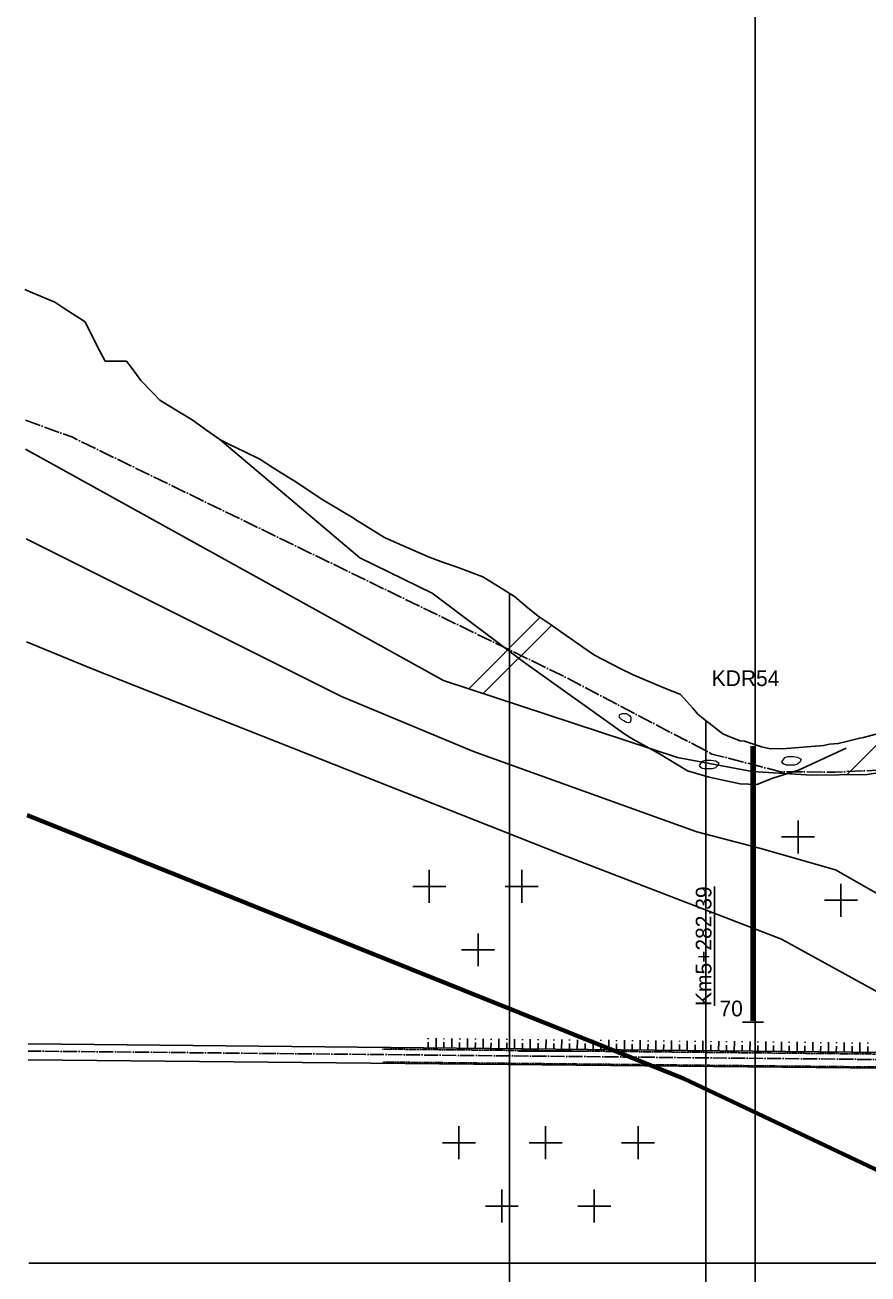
# Model space of a CAD drawing. Header units: inches. Extents: x 444671 to 463716, y 1783086 to 1794968.
# Drawn here: x 446606.4 to 446821.2, y 1788577.1 to 1788895.5 of the extents above; entities that cross this region are included whole.
import ezdxf

# ---------------------------------------------------------------- set-up
doc = ezdxf.new("R2010")
doc.units = ezdxf.units.IN
doc.header["$MEASUREMENT"] = 0
for name, pattern in [('ACAD_ISO04W100', [30, 24, -3, 0, -3]), ('HIDDEN', [0.375, 0.25, -0.125]), ('NG', [1.8, 0.8, -0.1, 0, -0.1, 0.8])]:
    doc.linetypes.add(name, pattern=pattern)
for name, color, linetype in [('CONGTRINH', 2, 'Continuous'), ('CTTRINH', 4, 'Continuous'), ('Dchat', 33, 'Continuous'), ('Dong', 252, 'HIDDEN'), ('Ghichu', 3, 'Continuous'), ('IA2', 8, '_lA1'), ('MAIN', 7, 'Continuous'), ('n-gay', 7, 'Continuous'), ('PEGC', 3, 'Continuous'), ('Thachhoc', 125, 'Continuous'), ('Tim', 1, 'ACAD_ISO04W100')]:
    doc.layers.add(name, color=color, linetype=linetype)
doc.layers.add('ngam', color=3, linetype='Continuous', lineweight=25)
doc.styles.add('VnAvt', font='')
doc.styles.get('VnAvt').set_extended_font_data('.VnAvant')
doc.linetypes.add('_lA1', pattern='A,2,-0.2,["x",Standard,S=0.1,R=0,X=-0.1,Y=-0.05],-0.1', length=2.3)
doc.linetypes.add('DB1A', pattern='A,0.8,["Y",Standard,S=0.18,R=180,X=0.15,Y=0.18],-0.14', length=0.94)
doc.linetypes.add('IA1', pattern='A,2,-0.4,["x",Standard,S=0.1,R=0,X=-0.1,Y=-0.05],-0.1', length=2.5)
doc.linetypes.add('IA2', pattern='A,2,-0.2,["xx",Standard,S=0.1,R=0,X=-0.1,Y=-0.05],-0.18', length=2.38)
doc.linetypes.add('IB', pattern='A,2,-0.2,["xxx",Standard,S=0.1,R=0,X=-0.1,Y=-0.05],-0.26', length=2.46)
doc.linetypes.add('ILA', pattern='A,2,-0.2,["xxxx",Standard,S=0.1,R=0,X=-0.1,Y=-0.05],-0.34', length=2.54)

msp = doc.modelspace()

# ---------------------------------------------------------------- linework, layer by layer
for p, q in [((446747.142, 1788634.318, -0.0253), (446747.142, 1788634.313, -0.0253)), ((446607.4097, 1788579.8094), (447484.625, 1788579.8094))]:
    msp.add_line(p, q)
at = {"layer": 'CONGTRINH'}
msp.add_xline((446792.4938, 1785638.6993), (0, 1), dxfattribs=at)
at = {"layer": 'CTTRINH', "color": 4, "linetype": 'ByBlock'}
for p, q in [((446711.1438, 1788634.678, -0.0253), (446711.1688, 1788637.1729, 0.0063)), ((446715.1436, 1788634.638, -0.0253), (446715.1686, 1788637.1329, 0.0063)), ((446719.1434, 1788634.598, -0.0253), (446719.1684, 1788637.0929, 0.0063)), ((446723.1432, 1788634.558, -0.0253), (446723.1682, 1788637.0529, 0.0063)), ((446727.143, 1788634.518, -0.0253), (446727.168, 1788637.0129, 0.0063)), ((446731.1428, 1788634.478, -0.0253), (446731.1678, 1788636.9729, 0.0063)), ((446735.1426, 1788634.438, -0.0253), (446735.1676, 1788636.9329, 0.0063)), ((446739.1424, 1788634.398, -0.0253), (446739.1674, 1788636.8929, 0.0063)), ((446743.1422, 1788634.358, -0.0253), (446743.1672, 1788636.8529, 0.0063)), ((446747.142, 1788634.318, -0.0253), (446747.167, 1788636.8129, 0.0063)), ((446751.1418, 1788634.278, -0.0253), (446751.1668, 1788636.7729, 0.0063)), ((446755.1416, 1788634.238, -0.0253), (446755.1666, 1788636.7329, 0.0063)), ((446759.1414, 1788634.198, -0.0253), (446759.1664, 1788636.6929, 0.0063)), ((446763.1412, 1788634.158, -0.0253), (446763.1662, 1788636.6529, 0.0063)), ((446767.141, 1788634.118, -0.0253), (446767.166, 1788636.6129, 0.0063)), ((446771.1408, 1788634.078, -0.0253), (446771.1658, 1788636.5729, 0.0063)), ((446775.1406, 1788634.038, -0.0253), (446775.1656, 1788636.5329, 0.0063)), ((446779.1404, 1788633.998, -0.0253), (446779.1654, 1788636.4929, 0.0063)), ((446783.1402, 1788633.958, -0.0253), (446783.1652, 1788636.4529, 0.0063)), ((446787.14, 1788633.918, -0.0253), (446787.165, 1788636.4129, 0.0063)), ((446791.1398, 1788633.878, -0.0253), (446791.1648, 1788636.3729, 0.0063)), ((446795.1396, 1788633.838, -0.0253), (446795.1646, 1788636.3329, 0.0063)), ((446799.1394, 1788633.798, -0.0253), (446799.1644, 1788636.2929, 0.0063)), ((446803.1392, 1788633.758, -0.0253), (446803.1642, 1788636.2529, 0.0063)), ((446807.139, 1788633.718, -0.0253), (446807.164, 1788636.2129, 0.0063)), ((446811.1388, 1788633.678, -0.0253), (446811.1638, 1788636.1729, 0.0063)), ((446815.1386, 1788633.638, -0.0253), (446815.1636, 1788636.1329, 0.0063)), ((446819.1384, 1788633.598, -0.0253), (446819.1634, 1788636.0929, 0.0063))]:
    msp.add_line(p, q, dxfattribs=at)
at = {"layer": 'Dchat', "color": 8, "linetype": 'IA1', "ltscale": 10, "flags": 128}
msp.add_lwpolyline([(446606.5664, 1788787.3515), (446713.0509, 1788728.3534), (446772.6714, 1788708.7275), (446791.7195, 1788705.1845), (446806.8337, 1788704.1988), (446821.0326, 1788704.446), (446828.6359, 1788705.5715), (446832.5055, 1788707.2862), (446835.5341, 1788709.8584), (446848.1468, 1788720.2547), (446867.223, 1788735.1193), (446886.6339, 1788747.3034), (446922.6327, 1788769.0257), (446959.7084, 1788789.2774), (446985.9107, 1788804.3867), (446990.3343, 1788805.9556), (446997.3599, 1788807.8922), (447009.9576, 1788809.3446), (447026.1892, 1788808.3763), (447048.7197, 1788802.5667), (447058.3041, 1788798.8496), (447071.8709, 1788787.7145), (447084.4685, 1788776.5795), (447092.2209, 1788771.7381), (447103.8495, 1788766.8968), (447115.7204, 1788765.6865), (447125.1687, 1788767.623), (447133.2211, 1788772.2507), (447149.2104, 1788785.8065), (447155.323, 1788789.8094), (447162.4573, 1788793.7366), (447179.514, 1788802.5685), (447230.0093, 1788832.1831), (447306.3012, 1788873.8629), (447332.8101, 1788887.2419), (447358.6066, 1788893.8229), (447392.6361, 1788895.4682), (447426.6656, 1788888.8872), (447452.0113, 1788873.8497), (447483.5246, 1788850.6477)], dxfattribs=at)
at = {"layer": 'Dchat', "color": 8, "linetype": 'IA2', "ltscale": 10, "flags": 128}
msp.add_lwpolyline([(446606.6595, 1788764.4581), (446687.0373, 1788724.3018), (446720.6859, 1788710.3045), (446777.6364, 1788689.8035), (446793.5747, 1788685.6491), (446812.9143, 1788680.1337), (446832.3165, 1788669.0317)], dxfattribs=at)
at = {"layer": 'Dchat', "color": 8, "linetype": 'IB', "ltscale": 10, "flags": 128}
msp.add_lwpolyline([(446606.7661, 1788738.2134), (446623.5231, 1788731.319), (446743.236, 1788683.9753), (446799.1393, 1788662.4161), (446838.3697, 1788640.8569)], dxfattribs=at)
at = {"layer": 'Dchat', "color": 8, "linetype": 'ILA', "lineweight": 100, "ltscale": 10, "flags": 128}
msp.add_lwpolyline([(446606.9457, 1788694.0015), (446774.1986, 1788626.9003), (446848.0332, 1788592.0068)], dxfattribs=at)
at = {"layer": 'Dong', "linetype": 'Continuous'}
for p, q in [((446729.8878, 1788249.8094), (446729.8878, 1788750.5572)), ((446779.8878, 1788249.8094), (446779.8878, 1788718.1878))]:
    msp.add_line(p, q, dxfattribs=at)
at = {"layer": 'Dong'}
msp.add_line((446729.8878, 1788249.8094), (446729.8878, 1788750.5572), dxfattribs=at)
at = {"layer": 'Dong', "color": 3, "ltscale": 6}
for p, q in [((446709.1439, 1788634.698, -0.0253), (446709.1689, 1788637.1929, 0.0063)), ((446713.1437, 1788634.658, -0.0253), (446713.1687, 1788637.1529, 0.0063)), ((446717.1435, 1788634.618, -0.0253), (446717.1685, 1788637.1129, 0.0063)), ((446721.1433, 1788634.578, -0.0253), (446721.1683, 1788637.0729, 0.0063)), ((446725.1431, 1788634.538, -0.0253), (446725.1681, 1788637.0329, 0.0063)), ((446729.1429, 1788634.498, -0.0253), (446729.1679, 1788636.9929, 0.0063)), ((446733.1427, 1788634.458, -0.0253), (446733.1677, 1788636.9529, 0.0063)), ((446737.1425, 1788634.418, -0.0253), (446737.1675, 1788636.9129, 0.0063)), ((446741.1423, 1788634.378, -0.0253), (446741.1673, 1788636.8729, 0.0063)), ((446745.1421, 1788634.338, -0.0253), (446745.1671, 1788636.8329, 0.0063)), ((446749.1419, 1788634.298, -0.0253), (446749.1669, 1788636.7929, 0.0063)), ((446753.1417, 1788634.258, -0.0253), (446753.1667, 1788636.7529, 0.0063)), ((446757.1415, 1788634.218, -0.0253), (446757.1665, 1788636.7129, 0.0063)), ((446761.1413, 1788634.178, -0.0253), (446761.1663, 1788636.6729, 0.0063)), ((446765.1411, 1788634.138, -0.0253), (446765.1661, 1788636.6329, 0.0063)), ((446769.1409, 1788634.098, -0.0253), (446769.1659, 1788636.5929, 0.0063)), ((446773.1407, 1788634.058, -0.0253), (446773.1657, 1788636.5529, 0.0063)), ((446777.1405, 1788634.018, -0.0253), (446777.1655, 1788636.5129, 0.0063)), ((446781.1403, 1788633.978, -0.0253), (446781.1653, 1788636.4729, 0.0063)), ((446785.1401, 1788633.938, -0.0253), (446785.1651, 1788636.4329, 0.0063)), ((446789.1399, 1788633.898, -0.0253), (446789.1649, 1788636.3929, 0.0063)), ((446793.1397, 1788633.858, -0.0253), (446793.1647, 1788636.3529, 0.0063)), ((446797.1395, 1788633.818, -0.0253), (446797.1645, 1788636.3129, 0.0063)), ((446801.1393, 1788633.778, -0.0253), (446801.1643, 1788636.2729, 0.0063)), ((446805.1391, 1788633.738, -0.0253), (446805.1641, 1788636.2329, 0.0063)), ((446809.1389, 1788633.698, -0.0253), (446809.1639, 1788636.1929, 0.0063)), ((446813.1387, 1788633.658, -0.0253), (446813.1637, 1788636.1529, 0.0063)), ((446817.1385, 1788633.618, -0.0253), (446817.1635, 1788636.1129, 0.0063)), ((446821.1383, 1788633.578, -0.0253), (446821.1633, 1788636.0729, 0.0063))]:
    msp.add_line(p, q, dxfattribs=at)
at = {"layer": 'Dong', "ltscale": 0.25}
msp.add_line((446825.4969, 1788629.8293), (446697.4938, 1788631.1093), dxfattribs=at)
msp.add_lwpolyline([(446697.4938, 1788634.4095), (446825.4878, 1788633.1295)], dxfattribs=at)
at = {"layer": 'IA2', "ltscale": 100}
msp.add_lwpolyline([(446656.0499, 1788789.8094), (446691.6974, 1788759.6435), (446710.1901, 1788750.645), (446733.4245, 1788733.1216), (446759.2432, 1788714.6589), (446761.3139, 1788713.3985), (446768.0915, 1788709.6516), (446775.1751, 1788705.3691), (446780.7677, 1788703.6934), (446785.0552, 1788702.7625), (446788.5971, 1788702.0177), (446792.8848, 1788701.8315), (446796.9859, 1788703.5073), (446803.5104, 1788705.5554), (446815.6275, 1788711.1572)], dxfattribs=at)
at = {"layer": 'MAIN', "linetype": 'DB1A', "ltscale": 2}
msp.add_line((446825.4939, 1788629.5293), (446607.1988, 1788631.7122), dxfattribs=at)
msp.add_lwpolyline([(446607.1826, 1788635.7126), (446825.4918, 1788633.5295)], dxfattribs=at)
at = {"layer": 'n-gay', "color": 3, "linetype": 'Continuous', "lineweight": 80, "ltscale": 20}
msp.add_line((446791.7498, 1788711.6), (446791.7498, 1788641.6), dxfattribs=at)
at = {"layer": 'n-gay', "color": 0}
msp.add_lwpolyline([(446789.2043, 1788641.2805), (446794.6188, 1788641.2805)], dxfattribs=at)
at = {"layer": 'ngam', "linetype": 'NG', "ltscale": 5, "flags": 128}
msp.add_lwpolyline([(446606.5366, 1788794.6999), (446618.3117, 1788790.4451), (446742.9696, 1788729.78), (446781.4491, 1788709.6337), (446798.8883, 1788705.1161), (446812.7349, 1788704.9952), (446829.9009, 1788705.8131), (446860.8753, 1788719.3892), (446911.6111, 1788752.1162), (446960.4202, 1788780.9929), (446985.9107, 1788789.3867), (447010.555, 1788790.0149), (447040.8466, 1788784.9704), (447099.9874, 1788764.7923), (447118.7393, 1788764.7923), (447154.8008, 1788779.9259), (447210.1445, 1788814.7895), (447314.8455, 1788869.2473), (447347.1164, 1788882.8617), (447372.9331, 1788886.4444), (447413.4436, 1788884.2316), (447476.5511, 1788847.6875), (447483.5533, 1788843.582)], dxfattribs=at)
at = {"layer": 'PEGC', "color": 6}
msp.add_lwpolyline([(446606.4012, 1788828.0152), (446608.3556, 1788827.1768), (446613.9823, 1788824.8094), (446616.2566, 1788823.2946), (446621.6967, 1788819.8094), (446624.6844, 1788813.8061), (446626.8694, 1788809.8094), (446630.5679, 1788809.8094), (446632.2629, 1788809.8094), (446633.7376, 1788807.8612), (446635.9025, 1788804.8094), (446638.989, 1788801.6573), (446640.7207, 1788799.8094), (446642.5672, 1788798.6967), (446649.0023, 1788794.8094), (446652.6777, 1788792.212), (446656.0499, 1788789.8094), (446658.3305, 1788788.6286), (446662.4252, 1788786.6686), (446666.2651, 1788784.8094), (446669.6011, 1788782.5714), (446674.1659, 1788779.8094), (446675.1652, 1788779.1631), (446681.6278, 1788774.8094), (446681.8669, 1788774.6674), (446687.1101, 1788771.5375), (446689.8835, 1788769.8822), (446690.0057, 1788769.8094), (446690.4521, 1788769.5259), (446697.9705, 1788764.8094), (446701.254, 1788763.3575), (446709.3795, 1788759.8094), (446713.2569, 1788758.4048), (446716.7439, 1788757.1427), (446723.09, 1788754.8094), (446727.0717, 1788752.3048), (446731.0929, 1788749.8094), (446734.5656, 1788746.9114), (446737.2018, 1788744.8094), (446740.2503, 1788742.7642), (446744.2934, 1788739.8094), (446745.6528, 1788738.868), (446748.5362, 1788736.8901), (446751.5431, 1788734.8094), (446758.0831, 1788731.4525), (446761.3476, 1788729.8094), (446768.6024, 1788726.7746), (446773.417, 1788724.8094), (446776.5829, 1788721.3521), (446777.8858, 1788719.8094), (446779.2369, 1788718.6976), (446784.2018, 1788714.8094), (446786.0369, 1788714.0475), (446788.6204, 1788712.9867), (446789.7054, 1788712.9058), (446792.5279, 1788711.9612), (446794.0675, 1788711.4795), (446796.4045, 1788710.9653), (446798.4272, 1788711.0279), (446799.412, 1788710.9107), (446809.8358, 1788711.766), (446811.4262, 1788712.1313), (446813.5681, 1788712.3005), (446815.722, 1788712.849), (446819.0923, 1788713.7073), (446820.0256, 1788713.8322), (446823.5152, 1788714.8094)], dxfattribs=at)
at = {"layer": 'PEGC', "color": 2}
msp.add_lwpolyline([(446606.4012, 1788828.0152), (446608.3556, 1788827.1768), (446613.9823, 1788824.8094), (446616.2566, 1788823.2946), (446621.6967, 1788819.8094), (446624.6844, 1788813.8061), (446626.8694, 1788809.8094), (446630.5679, 1788809.8094), (446632.2629, 1788809.8094), (446633.7376, 1788807.8612), (446635.9025, 1788804.8094), (446638.989, 1788801.6573), (446640.7207, 1788799.8094), (446642.5672, 1788798.6967), (446649.0023, 1788794.8094), (446652.6777, 1788792.212), (446656.0499, 1788789.8094), (446658.3305, 1788788.6286), (446662.4252, 1788786.6686), (446666.2651, 1788784.8094), (446669.6011, 1788782.5714), (446674.1659, 1788779.8094), (446675.1652, 1788779.1631), (446681.6278, 1788774.8094), (446681.8669, 1788774.6674), (446687.1101, 1788771.5375), (446689.8835, 1788769.8822), (446690.0057, 1788769.8094), (446690.4521, 1788769.5259), (446697.9705, 1788764.8094), (446701.254, 1788763.3575), (446709.3795, 1788759.8094), (446713.2569, 1788758.4048), (446716.7439, 1788757.1427), (446723.09, 1788754.8094), (446727.0717, 1788752.3048), (446731.0929, 1788749.8094), (446734.5656, 1788746.9114), (446737.2018, 1788744.8094), (446740.2503, 1788742.7642), (446744.2934, 1788739.8094), (446745.6528, 1788738.868), (446748.5362, 1788736.8901), (446751.5431, 1788734.8094), (446758.0831, 1788731.4525), (446761.3476, 1788729.8094), (446768.6024, 1788726.7746), (446773.417, 1788724.8094), (446776.5829, 1788721.3521), (446777.8858, 1788719.8094), (446779.2369, 1788718.6976), (446784.2018, 1788714.8094), (446786.0369, 1788714.0475), (446788.6204, 1788712.9867), (446789.7054, 1788712.9058), (446792.5279, 1788711.9612), (446794.0675, 1788711.4795), (446796.4045, 1788710.9653), (446798.4272, 1788711.0279), (446799.412, 1788710.9107), (446809.8358, 1788711.766), (446811.4262, 1788712.1313), (446813.5681, 1788712.3005), (446815.722, 1788712.849), (446819.0923, 1788713.7073), (446820.0256, 1788713.8322), (446823.5152, 1788714.8094)], dxfattribs=at)
at = {"layer": 'Thachhoc', "linetype": 'Continuous'}
for points in [[(446719.456, 1788726.245), (446737.7109, 1788744.4999)], [(446723.1799, 1788725.0191), (446740.6137, 1788742.4529)], [(446815.8383, 1788704.3555), (446829.3908, 1788717.908)]]:
    msp.add_lwpolyline(points, dxfattribs=at)
at = {"layer": 'Thachhoc', "lineweight": 13}
for points in [[(446757.7956, 1788719.0583), (446757.9804, 1788719.6739), (446758.5965, 1788719.9818), (446759.151, 1788719.9818), (446759.7055, 1788719.9202), (446760.4448, 1788719.4893), (446760.8145, 1788718.9352), (446760.7529, 1788718.258), (446760.6297, 1788717.7655), (446760.26, 1788717.5808), (446759.7055, 1788717.7039), (446759.0278, 1788718.0733), (446758.4117, 1788718.4427), (446758.1037, 1788718.6889)], [(446778.3135, 1788706.7105), (446779.0528, 1788707.8186), (446779.7922, 1788708.0649), (446781.2708, 1788708.0649), (446782.3182, 1788707.8802), (446783.1807, 1788707.3877), (446782.9343, 1788706.7105), (446782.3182, 1788706.0948), (446781.5173, 1788705.8486), (446779.4841, 1788705.8486), (446778.9296, 1788705.9717), (446778.56, 1788706.2795)], [(446799.28, 1788707.6744), (446800.0193, 1788708.7826), (446800.7586, 1788709.0289), (446802.2373, 1788709.0289), (446803.2846, 1788708.8442), (446804.1472, 1788708.3516), (446803.9007, 1788707.6744), (446803.2846, 1788707.0588), (446802.4837, 1788706.8125), (446800.4506, 1788706.8125), (446799.896, 1788706.9357), (446799.5264, 1788707.2435)]]:
    msp.add_lwpolyline(points, close=True, dxfattribs=at)
at = {"layer": 'Thachhoc', "ltscale": 0.2}
for points in [[(446803.3852, 1788692.7099), (446803.3852, 1788684.3099)], [(446799.1852, 1788688.5099), (446807.5852, 1788688.5099)], [(446709.4124, 1788680.0775), (446709.4124, 1788671.6775)], [(446732.9816, 1788680.0775), (446732.9816, 1788671.6775)], [(446814.3219, 1788676.5501), (446814.3219, 1788668.1501)], [(446705.2124, 1788675.8775), (446713.6124, 1788675.8775)], [(446728.7816, 1788675.8775), (446737.1816, 1788675.8775)], [(446810.1219, 1788672.3501), (446818.5219, 1788672.3501)], [(446721.8413, 1788663.9177), (446721.8413, 1788655.5177)], [(446717.6413, 1788659.7177), (446726.0413, 1788659.7177)], [(446732.1539, 1788633.91), (446749.6539, 1788633.91)], [(446716.967, 1788614.759), (446716.967, 1788606.359)], [(446739.0441, 1788614.759), (446739.0441, 1788606.359)], [(446762.6133, 1788614.759), (446762.6133, 1788606.359)], [(446712.767, 1788610.559), (446721.167, 1788610.559)], [(446734.8441, 1788610.559), (446743.2441, 1788610.559)], [(446758.4133, 1788610.559), (446766.8133, 1788610.559)], [(446727.9038, 1788598.5992), (446727.9038, 1788590.1992)], [(446751.473, 1788598.5992), (446751.473, 1788590.1992)], [(446723.7038, 1788594.3992), (446732.1038, 1788594.3992)], [(446747.273, 1788594.3992), (446755.673, 1788594.3992)]]:
    msp.add_lwpolyline(points, dxfattribs=at)
at = {"layer": 'Tim', "ltscale": 0.15}
msp.add_line((447484.4408, 1788625.1399), (446607.1899, 1788633.9124), dxfattribs=at)

# ---------------------------------------------------------------- texts
at = {"layer": 'Ghichu', "insert": (446777.3218, 1788643.9181), "char_height": 4, "attachment_point": 1, "rotation": 90, "style": 'VnAvt'}
msp.add_mtext(' {\\LKm5+282.39}', dxfattribs=at)
at = {"layer": 'n-gay', "color": 0, "ltscale": 0.2, "style": 'VnAvt'}
for s, p in [('KDR54', (446781.3868, 1788726.9504)), ('70', (446783.3667, 1788642.7567))]:
    msp.add_text(s, height=4, dxfattribs=at).set_placement(p)

doc.saveas('drawing.dxf')
